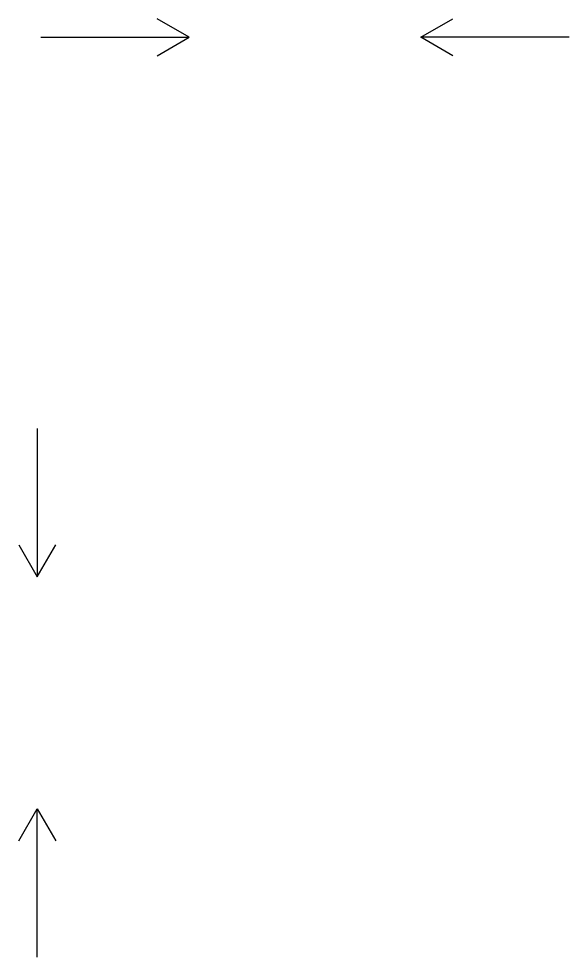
# Model space of a CAD drawing. Header units: inches. Extents: x 12 to 186, y 3 to 123.
# Drawn here: x 125.22 to 140.06, y 4.52 to 29.8 of the extents above; entities that cross this region are included whole.
import ezdxf

# ---------------------------------------------------------------- set-up
doc = ezdxf.new("R2010")
doc.units = ezdxf.units.IN
doc.header["$MEASUREMENT"] = 0

msp = doc.modelspace()

# ---------------------------------------------------------------- linework, layer by layer
at = {"color": 6, "lineweight": 30}
for p, q in [((125.817, 29.305), (129.817, 29.305)), ((140.064, 29.305), (136.064, 29.305)), ((125.724, 18.767), (125.724, 14.767)), ((125.724, 4.52), (125.724, 8.52))]:
    msp.add_line(p, q, dxfattribs=at)
for points in [[(128.951, 28.805), (129.817, 29.305), (128.951, 29.805)], [(136.93, 28.805), (136.064, 29.305), (136.93, 29.805)], [(125.224, 15.633), (125.724, 14.767), (126.224, 15.633)], [(125.224, 7.654), (125.724, 8.52), (126.224, 7.654)]]:
    msp.add_lwpolyline(points, dxfattribs=at)

doc.saveas('drawing.dxf')
